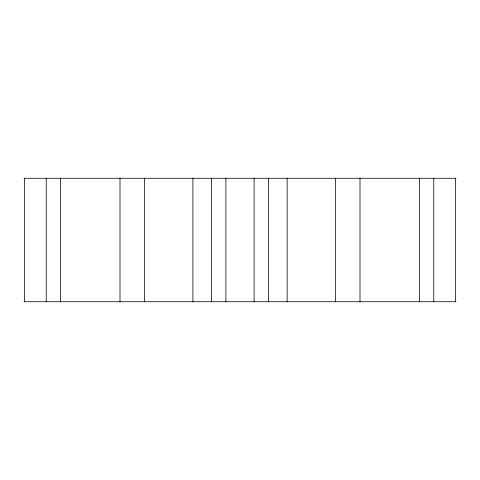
<?xml version="1.0" encoding="UTF-8"?>
<svg xmlns="http://www.w3.org/2000/svg" width="480" height="480" viewBox="0 0 480 480"><rect width="100%" height="100%" fill="white"/><g stroke="black" fill="none" stroke-linecap="round" stroke-linejoin="round"><path stroke-width="0.72" d="M24.006 178.272L455.994 178.272M24 301.728L456 301.728M455.568 178.272L455.568 301.728M433.752 178.272L433.752 301.728M419.592 178.272L419.592 301.728M360 178.272L360 301.728M335.568 178.272L335.568 301.728M287.148 178.272L287.148 301.728M268.584 178.272L268.584 301.728M254.1 178.272L254.1 301.728M225.9 178.272L225.9 301.728M211.416 178.272L211.416 301.728M192.918 178.272L192.918 301.728M144.432 178.272L144.432 301.728M120 178.272L120 301.728M60.414 178.272L60.414 301.728M46.248 178.272L46.248 301.728M24.432 178.272L24.432 301.728"/></g></svg>
